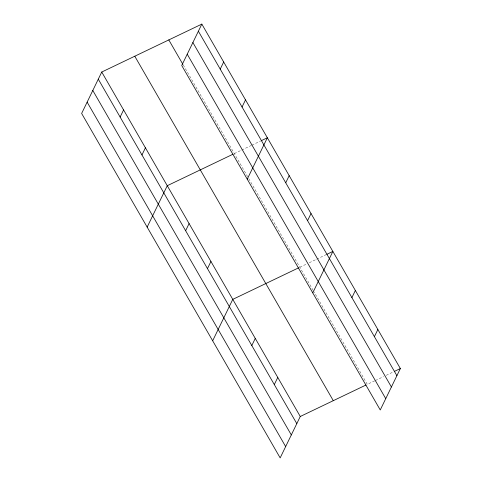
<?xml version="1.0" encoding="UTF-8"?>
<svg xmlns="http://www.w3.org/2000/svg" width="482" height="482" viewBox="0 0 482 482"><rect width="100%" height="100%" fill="white"/><g stroke="black" fill="none" stroke-linecap="round" stroke-linejoin="round"><path stroke-width="0.36" stroke-dasharray="2.41 1.81" d="M234.318 153.589L241.06 150.36M241.735 150.035L251.176 145.516M251.845 145.196L260.611 140.997M299.834 267.257L306.576 264.028M309.269 262.738L316.011 259.509M316.686 259.189L326.121 254.665M374.743 380.822L367.326 384.371L314.083 291.984M375.418 380.497L383.509 376.623M386.203 375.333L393.619 371.779M183.244 64.968L248.387 177.991M248.754 178.635L313.704 291.333"/><path stroke-width="0.72" d="M201.838 24.1L181.732 65.51L380.25 409.965L400.361 368.549L201.838 24.1L101.75 72.035L81.639 113.451L280.163 457.9L300.268 416.49L365.995 385.01M120.126 117.054L123.585 109.926M141.961 154.945L145.425 147.817M220.214 69.119L223.678 61.991M147.155 227.118L167.26 185.709L232.987 154.228M242.054 107.01L245.513 99.876M185.636 230.727L189.095 223.594M247.242 179.177L267.353 137.768L261.286 140.678M207.471 268.613L210.935 261.485M285.73 182.786L289.188 175.659M212.664 340.786L232.77 299.376L298.497 267.896M307.564 220.678L311.023 213.55M251.809 345.54L255.267 338.412M312.758 292.851L332.863 251.435L326.796 254.345M274.306 384.582L277.771 377.454M351.902 297.605L355.361 290.477M374.4 336.641L377.858 329.513M394.294 371.459L400.361 368.549M198.379 31.228L396.897 375.683M192.884 42.543L391.402 386.992M187.227 54.195L385.745 398.65M168.808 39.922L182.877 64.323M134.779 56.219L333.297 400.669M101.75 72.035L300.268 416.49M98.286 79.169L296.804 423.618M92.797 90.477L291.315 434.933M87.134 102.136L285.651 446.585"/></g></svg>
